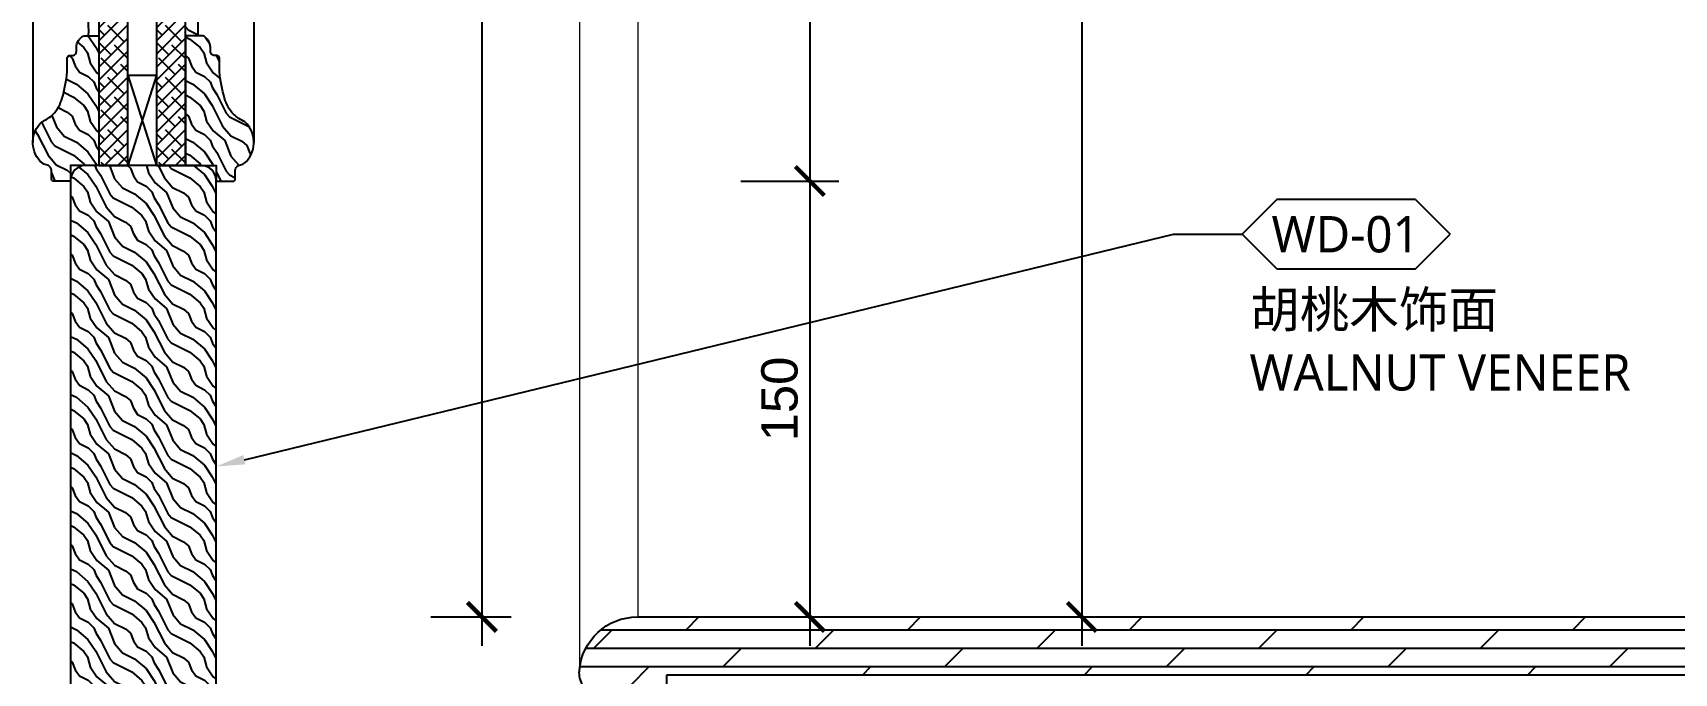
# Model space of a CAD drawing. Header units: millimetres. Extents: x -59920 to -20716, y 18887 to 47087.
# Drawn here: x -32601 to -32037, y 31794 to 32014 of the extents above; entities that cross this region are included whole.
import ezdxf
from ezdxf import colors
from ezdxf.entities.mleader import LeaderData, LeaderLine
from ezdxf.enums import TextEntityAlignment as Align
from ezdxf.math import Vec2, Vec3

# ---------------------------------------------------------------- set-up
doc = ezdxf.new("R2010")
doc.units = ezdxf.units.MM
doc.layers.add('_ACM-A-ANNO-DIMS @ 5', color=1, linetype='Continuous', lineweight=13)
doc.layers.add('_ACM-A-DETL-THIN', color=2, linetype='Continuous', lineweight=13)
for name, color, linetype in [('DE-MT', 2, 'Continuous'), ('I-DETL-LW01', 1, 'Continuous'), ('I-DETL-LW02', 2, 'Continuous'), ('I-DETL-LW251', 251, 'Continuous'), ('I-PL-DOOR', 2, 'Continuous'), ('IA10-16 Floor Detail$0$I-SECT-LW09', 9, 'Continuous'), ('PE-尺寸标注', 44, 'Continuous'), ('WALL TYPE$0$G-ANNO-NOTE-CH', 7, 'Continuous')]:
    doc.layers.add(name, color=color, linetype=linetype)
doc.styles.add('Arial', font='arial.ttf')
doc.styles.add('WALL TYPE$0$Aecom Chinese', font='Microsoft YaHei.ttf')
doc.dimstyles.new('WALL TYPE$0$Aec-Arch-M-5', dxfattribs={"dimscale": 5, "dimtxt": 2.5, "dimasz": 2, "dimexe": 2, "dimexo": 3, "dimgap": 0.8, "dimtad": 1, "dimdec": 0, "dimrnd": 1, "dimzin": 3, "dimdsep": 46, "dimtxsty": 'Arial', "dimblk": 'WALL TYPE$0$_ArchTick', "dimcen": 2.5, "dimdle": 2, "dimclrt": 256, "dimazin": 2, "dimtfac": 0.75, "dimtdec": 0, "dimtix": 1, "dimtmove": 2, "dimatfit": 2, "dimfxl": 5, "dimtolj": 1, "dimtzin": 0, "dimarcsym": 0})
pattern_1 = [(333.4349488199999, (-62010.38234394568, -4711.131002114056), (-1.019981876737565e-09, -19.9999999776412), [4.621368350000001, -17.7393114]), (310.60129465, (-61993.08837769568, -4697.973962764056), (1.801354732045014e-08, -19.99999998960277), [4.158066499999999, -88.037378]), (310.60129465, (-61973.08837769568, -4707.973962764056), (1.801354732045014e-08, -19.99999998960277), [4.158066499999999, -88.037378]), (310.60129465, (-61953.08837769568, -4717.973962764056), (-1.452602260698653e-08, -19.99999995163994), [4.158066499999999, -88.037378]), (333.4349488199999, (-62013.17721594567, -4700.983566114057), (-1.019981876737565e-09, -19.9999999776412), [4.237007800000001, -18.12367195]), (320.19442891, (-62009.38752094566, -4702.878413614057), (7.906897359077856e-10, -20.00000001048199), [2.2404905, -75.86200600000001]), (320.19442891, (-61989.38752094566, -4712.878413614057), (7.906897359077856e-10, -20.00000001048199), [2.2404905, -75.86200600000001]), (320.19442891, (-61969.38752094566, -4722.878413614057), (7.906897359077856e-10, -20.00000001048199), [2.2404905, -75.86200600000001]), (291.8014094899999, (-62007.66632844566, -4704.312740664052), (-2.658085085371908e-08, -19.99999999207266), [2.868712150000001, -50.98293590000001]), (303.69006753, (-62006.60091549568, -4706.976273064054), (-1.246419523148746e-08, -20.00000002516126), [2.521813, -33.53369975]), (333.4349488, (-62005.20206534566, -4709.074548314053), (-8.001298512638747e-09, -19.99999997764121), [3.3552885, -19.00539090000001]), (314.9999999999999, (-62002.20100374566, -4710.575079114056), (-8.88178418209734e-15, -19.99999996643937), [2.7178182, -53.85072430000001]), (314.9999999999999, (-61982.20100374566, -4720.575079114056), (-8.88178418209734e-15, -19.99999996643937), [2.7178182, -53.85072430000001]), (291.8014094899999, (-62000.27921609566, -4712.496866764053), (-2.658085085371908e-08, -19.99999999207266), [2.19237, -51.65927800000001]), (333.4349488, (-62013.63937679568, -4694.502485664056), (-8.001298512638747e-09, -19.99999997764121), [7.189599900000001, -15.1710799]), (320.19442891, (-62007.20880314568, -4697.717772514054), (7.906897359077856e-10, -20.00000001048199), [4.573562000000001, -73.52893490000001]), (320.19442891, (-61987.20880314568, -4707.717772514054), (7.906897359077856e-10, -20.00000001048199), [4.573562000000001, -73.52893490000001]), (320.19442891, (-61967.20880314568, -4717.717772514054), (7.906897359077856e-10, -20.00000001048199), [4.573562000000001, -73.52893490000001]), (303.69006753, (-62003.69529559568, -4700.645695464056), (-1.246419523148746e-08, -20.00000002516126), [2.240559500000001, -33.81495340000001]), (285.9453959, (-62002.45245689567, -4702.509953514058), (-1.449476095816138e-06, -19.99999999510855), [3.5624845, -69.23861445000001]), (303.69006753, (-62001.47376719568, -4705.935367614056), (-1.246419523148746e-08, -20.00000002516126), [4.092966500000001, -31.96254620000001]), (320.19442891, (-61999.20339784567, -4709.340921614054), (7.906897359077856e-10, -20.00000001048199), [5.197338000000001, -72.90515900000001]), (320.19442891, (-61979.20339784567, -4719.340921614054), (7.906897359077856e-10, -20.00000001048199), [5.197338000000001, -72.90515900000001]), (320.1944289, (-61959.20339784567, -4729.340921614054), (-2.699968026931293e-09, -20.00000001048199), [5.197338000000001, -72.90515900000001]), (291.8014094899999, (-61995.21069009567, -4712.668181464058), (-2.658085085371908e-08, -19.99999999207266), [5.714501500000001, -48.13714700000001]), (320.19442891, (-62006.24886644568, -4693.197740864056), (7.906897359077856e-10, -20.00000001048199), [5.214066750000002, -72.88843]), (320.19442891, (-61986.24886644568, -4703.197740864056), (7.906897359077856e-10, -20.00000001048199), [5.214066750000002, -72.88843]), (320.19442891, (-61966.24886644568, -4713.197740864056), (7.906897359077856e-10, -20.00000001048199), [5.214066750000002, -72.88843]), (303.69006753, (-62002.24330944568, -4696.535705064056), (-1.246419523148746e-08, -20.00000002516126), [4.838075000000001, -31.21743775000001]), (296.56505118, (-61999.55962824568, -4700.561226764057), (1.01996633361524e-09, -19.9999999776412), [7.985959999999991, -81.45675899999985]), (296.56505118, (-61979.55962824568, -4710.561226764057), (1.01996633361524e-09, -19.9999999776412), [7.985959999999991, -81.45675899999985]), (310.60129465, (-61995.98817994568, -4707.704107864058), (1.801354732045014e-08, -19.99999998960277), [4.3193014, -87.87614315]), (310.60129465, (-61975.98817994568, -4717.704107864058), (1.801354732045014e-08, -19.99999998960277), [4.3193014, -87.87614315]), (310.60129465, (-61955.98817994568, -4727.704105864057), (1.801354732045014e-08, -19.99999998960277), [4.3193014, -87.87614315]), (303.69006753, (-61999.46499089568, -4694.532430364055), (-1.246419523148746e-08, -20.00000002516126), [2.735791650000001, -33.31972211000001]), (296.5650512, (-61997.94744674567, -4696.808746614053), (8.001280749070372e-09, -19.99999997764121), [7.158076199999989, -82.28464299999982]), (296.5650512, (-61977.94744674567, -4706.808746614053), (-8.144143692767615e-08, -20.00000002236256), [7.158076199999989, -82.28464299999982]), (310.60129465, (-61994.74625794566, -4703.211124614059), (1.801354732045014e-08, -19.99999998960277), [1.700823, -90.49462155]), (310.60129465, (-61974.74625794566, -4713.211124614059), (1.801354732045014e-08, -19.99999998960277), [1.700823, -90.49462155]), (310.60129465, (-61954.74625794566, -4723.211124364057), (1.801354732045014e-08, -19.99999998960277), [1.700823, -90.49462155])]

# ---------------------------------------------------------------- blocks, each defined once
blk = doc.blocks.new('WALL TYPE$0$_ArchTick')
at = {"color": 0, "linetype": 'ByBlock', "const_width": 0.15}
blk.add_lwpolyline([(-0.5, -0.5), (0.5, 0.5)], dxfattribs=at)
blk = doc.blocks.new('*D76')
at = {"layer": 'DE-MT', "color": 0, "lineweight": -2, "transparency": 16777216}
for p, q in [((-32334.06600444522, 32283.10976920863), (-32334.06600444522, 31953.42524147988)), ((-32357.7902243251, 32273.10976920863), (-32324.06600444522, 32273.10976920863)), ((-32357.79022432509, 31963.42524147988), (-32324.06600444522, 31963.42524147988))]:
    blk.add_line(p, q, dxfattribs=at)
at = {"layer": 'Defpoints', "color": 0, "transparency": 16777216}
for p in [(-32372.7902243251, 32273.10976920863), (-32372.79022432509, 31963.42524147988), (-32334.06600444522, 31963.42524147988)]:
    blk.add_point(p, dxfattribs=at)
at = {"layer": 'DE-MT', "color": 0, "lineweight": -2, "transparency": 16777216, "xscale": 10, "yscale": 10, "zscale": 10}
for p, rotation in [((-32334.06600444522, 32273.10976920863), 90), ((-32334.06600444522, 31963.42524147988), 270)]:
    blk.add_blockref('WALL TYPE$0$_ArchTick', p, dxfattribs=dict(at, rotation=rotation))
at = {"layer": 'DE-MT', "transparency": 16777216, "insert": (-32344.45243009323, 32118.26750534425), "char_height": 12.5, "attachment_point": 5, "rotation": 90, "style": 'Arial'}
blk.add_mtext('\\A1;310', dxfattribs=at)
blk = doc.blocks.new('*D77')
at = {"layer": 'DE-MT', "color": 0, "lineweight": -2, "transparency": 16777216}
for p, q in [((-32334.06600444531, 31973.42524147988), (-32334.06600444531, 31803.42524075937)), ((-32357.79022432509, 31963.42524147988), (-32324.06600444531, 31963.42524147988)), ((-32357.7902243251, 31813.42524075937), (-32324.06600444531, 31813.42524075937))]:
    blk.add_line(p, q, dxfattribs=at)
at = {"layer": 'Defpoints', "color": 0, "transparency": 16777216}
for p in [(-32372.79022432509, 31963.42524147988), (-32372.7902243251, 31813.42524075937), (-32334.06600444531, 31813.42524075937)]:
    blk.add_point(p, dxfattribs=at)
at = {"layer": 'DE-MT', "color": 0, "lineweight": -2, "transparency": 16777216, "xscale": 10, "yscale": 10, "zscale": 10}
for p, rotation in [((-32334.06600444531, 31963.42524147988), 90), ((-32334.06600444531, 31813.42524075937), 270)]:
    blk.add_blockref('WALL TYPE$0$_ArchTick', p, dxfattribs=dict(at, rotation=rotation))
at = {"layer": 'DE-MT', "transparency": 16777216, "insert": (-32344.44816679182, 31888.42524111962), "char_height": 12.5, "attachment_point": 5, "rotation": 90, "style": 'Arial'}
blk.add_mtext('\\A1;150', dxfattribs=at)
blk = doc.blocks.new('*D100')
at = {"layer": 'DE-MT', "color": 0, "lineweight": -2, "transparency": 16777216}
for p, q in [((-32240.56888400178, 35108.06342534166), (-32240.56888400178, 31803.42524075781)), ((-32378.19000034612, 35098.06342534166), (-32230.56888400178, 35098.06342534166)), ((-32378.18965275053, 31813.42524075781), (-32230.56888400178, 31813.42524075781))]:
    blk.add_line(p, q, dxfattribs=at)
at = {"layer": 'Defpoints', "color": 0, "transparency": 16777216}
for p in [(-32393.19000034612, 35098.06342534166), (-32393.18965275053, 31813.42524075781), (-32240.56888400178, 31813.42524075781)]:
    blk.add_point(p, dxfattribs=at)
at = {"layer": 'DE-MT', "color": 0, "lineweight": -2, "transparency": 16777216, "xscale": 10, "yscale": 10, "zscale": 10}
for p, rotation in [((-32240.56888400178, 35098.06342534166), 90), ((-32240.56888400178, 31813.42524075781), 270)]:
    blk.add_blockref('WALL TYPE$0$_ArchTick', p, dxfattribs=dict(at, rotation=rotation))
at = {"layer": 'DE-MT', "transparency": 16777216, "insert": (-32250.95530964973, 32784.99431544964), "char_height": 12.5, "attachment_point": 5, "rotation": 90, "style": 'Arial'}
blk.add_mtext('\\A1;3285', dxfattribs=at)
blk = doc.blocks.new('*D97')
at = {"layer": 'DE-MT', "color": 0, "lineweight": -2, "transparency": 16777216}
for p, q in [((-32446.79532996926, 32823.02950510204), (-32446.79532996926, 31803.42524075781)), ((-32504.28839977216, 32813.02950510204), (-32436.79532996926, 32813.02950510204)), ((-32464.34072236041, 31813.42524075781), (-32436.79532996926, 31813.42524075781))]:
    blk.add_line(p, q, dxfattribs=at)
at = {"layer": 'Defpoints', "color": 0, "transparency": 16777216}
for p in [(-32519.28839977216, 32813.02950510204), (-32479.34072236041, 31813.42524075781), (-32446.79532996926, 31813.42524075781)]:
    blk.add_point(p, dxfattribs=at)
at = {"layer": 'DE-MT', "color": 0, "lineweight": -2, "transparency": 16777216, "xscale": 10, "yscale": 10, "zscale": 10}
for p, rotation in [((-32446.79532996926, 32813.02950510204), 90), ((-32446.79532996926, 31813.42524075781), 270)]:
    blk.add_blockref('WALL TYPE$0$_ArchTick', p, dxfattribs=dict(at, rotation=rotation))
at = {"layer": 'DE-MT', "transparency": 16777216, "insert": (-32457.17749231576, 32313.22737292993), "char_height": 12.5, "attachment_point": 5, "rotation": 90, "style": 'Arial'}
blk.add_mtext('\\A1;1000', dxfattribs=at)
blk = doc.blocks.new('WHA12202707')
at = {"transparency": 16777216}
for p, q in [((2.381249999995816, 2.381249999998545), (0, 0)), ((11.90624999998818, 2.381249999998545), (2.381249999995816, 2.381249999998545)), ((11.90624999998818, 2.381249999998545), (14.28749999998399, 0)), ((2.381249999995816, -2.381249999994907), (0, 0)), ((11.90624999998818, -2.381249999994907), (14.28749999998399, 0)), ((2.381249999995816, -2.381249999994907), (11.90624999998818, -2.381249999994907))]:
    blk.add_line(p, q, dxfattribs=at)
at = {"transparency": 16777216, "style": 'WALL TYPE$0$Aecom Chinese'}
blk.add_attdef('英文2', (0.4915142908575945, -14.58335883787367), '', height=2.5, dxfattribs=at)
at = {"layer": 'WALL TYPE$0$G-ANNO-NOTE-CH', "transparency": 16777216, "style": 'WALL TYPE$0$Aecom Chinese'}
blk.add_attdef('编号', text='', height=2.5, dxfattribs=at).set_placement((7.100982051833853, 0), align=Align.MIDDLE)
for tag, p in [('中文', (0.5380008727915992, -5.178695852169766)), ('英文', (0.4915142908830603, -9.507158057298511))]:
    blk.add_attdef(tag, text='', height=2.5, dxfattribs=at).set_placement(p, align=Align.MIDDLE_LEFT)

msp = doc.modelspace()

# ---------------------------------------------------------------- hatches: boundary and pattern name
at = {"layer": 'I-DETL-LW251'}
h = msp.add_hatch(dxfattribs=at)
h.set_pattern_fill('ANSI38', color=250, angle=-360.0000000000001)
h.set_pattern_definition([(44.99999999999994, (-61724.20981574882, -3303.509673697354), (-2.245064030267286, 2.245064030267291), []), (134.9999999999999, (-61724.20981574882, -3303.509673697354), (-6.735192090801862, 2.245064030267295), [7.9375, -4.7625])])
h.paths.add_polyline_path([(-32568.51376072472, 32268.42534543986), (-32578.51376072472, 32268.42534543986), (-32578.51376072469, 31968.73738295545), (-32568.51376072469, 31968.73738295545)])
h = msp.add_hatch(dxfattribs=at)
h.set_pattern_fill('ANSI38', color=250, angle=-360.0000000000001)
h.set_pattern_definition([(44.99999999999994, (-61704.38612491326, -3303.509778387899), (-2.245064030267286, 2.245064030267291), []), (134.9999999999999, (-61704.38612491326, -3303.509778387899), (-6.735192090801862, 2.245064030267295), [7.9375, -4.7625])])
h.paths.add_polyline_path([(-32548.69006988914, 32268.42524074931), (-32558.69006988914, 32268.42524074931), (-32558.69006988912, 31968.73727826491), (-32548.69006988912, 31968.73727826491)])
at = {"layer": 'IA10-16 Floor Detail$0$I-SECT-LW09'}
h = msp.add_hatch(dxfattribs=at)
h.set_pattern_fill('DOLMIT', color=8)
h.set_pattern_definition([(0, (-78941.12851761159, 22709.47066892298), (0, 6.35), []), (45, (-78941.12851761159, 22709.47066892298), (-12.69999134350099, 12.69999134350099), [8.980256121069154, -17.96051224213831])])
edge = h.paths.add_edge_path()
edge.add_line((-32383.34440514238, 31793.4252407578), (-32383.34440514238, 31778.4252407578))
edge.add_line((-32383.34440514238, 31778.4252407578), (-32407.87403926487, 31778.4252407578))
edge.add_line((-32407.87403926487, 31778.4252407578), (-32413.154939257, 31792.36461942417))
edge.add_arc((-32403.3173905845, 31794.15978964345), 9.99999999999866, 175.7875509711475, 190.3416289704125, ccw=False)
edge.add_arc((-32393.34440517718, 31793.4252407578), 20.00000000000331, 89.99999990032359, 175.7875509674809, ccw=False)
edge.add_line((-32393.34440514238, 31813.4252407578), (-31635.8617550794, 31813.4252407578))
edge.add_line((-31635.8617550794, 31813.4252407578), (-31635.8617550794, 31793.4252407578))
edge.add_line((-31635.8617550794, 31793.4252407578), (-32383.34440514238, 31793.4252407578))
at = {"layer": 'PE-尺寸标注'}
h = msp.add_hatch(dxfattribs=at)
h.set_pattern_fill('木纹面1', color=250, scale=5.000000000000001, angle=-90.00000000000001, style=0, pattern_type=2)
h.set_pattern_definition([(333.4349488199999, (-32547.82354738914, 31995.49197927007), (-1.019980652090767e-09, -19.9999999776412), [4.621368350000001, -17.7393114]), (310.60129465, (-32530.52958113914, 32008.64901862007), (1.801354854509694e-08, -19.99999998960277), [4.1580665, -88.03737800000002]), (310.60129465, (-32510.52958113914, 31998.64901862007), (1.801354854509694e-08, -19.99999998960277), [4.1580665, -88.03737800000002]), (310.60129465, (-32490.52958113914, 31988.64901862007), (-1.452602138233973e-08, -19.99999995163994), [4.1580665, -88.03737800000002]), (333.4349488199999, (-32550.61841938914, 32005.63941527007), (-1.019980652090767e-09, -19.9999999776412), [4.237007800000001, -18.12367195]), (320.19442891, (-32546.82872438914, 32003.74456777007), (7.906909605545854e-10, -20.00000001048199), [2.2404905, -75.86200600000001]), (320.19442891, (-32526.82872438914, 31993.74456777007), (7.906909605545854e-10, -20.00000001048199), [2.2404905, -75.86200600000001]), (320.19442891, (-32506.82872438914, 31983.74456777007), (7.906909605545854e-10, -20.00000001048199), [2.2404905, -75.86200600000001]), (291.80140949, (-32545.10753188914, 32002.31024072007), (-2.658084962907228e-08, -19.99999999207266), [2.868712150000001, -50.98293590000001]), (303.69006753, (-32544.04211893914, 31999.64670832007), (-1.246419400684066e-08, -20.00000002516126), [2.521813, -33.53369975]), (333.4349488, (-32542.64326878914, 31997.54843307007), (-8.001297287991949e-09, -19.99999997764121), [3.3552885, -19.00539090000001]), (314.9999999999999, (-32539.64220718914, 31996.04790227007), (-7.657137385004982e-15, -19.99999996643937), [2.7178182, -53.85072430000001]), (314.9999999999999, (-32519.64220718914, 31986.04790227007), (-7.657137385004982e-15, -19.99999996643937), [2.7178182, -53.85072430000001]), (291.80140949, (-32537.72041953914, 31994.12611462007), (-2.658084962907228e-08, -19.99999999207266), [2.19237, -51.65927800000001]), (333.4349488, (-32551.08058023914, 32012.12049572007), (-8.001297287991949e-09, -19.99999997764121), [7.189599900000001, -15.1710799]), (320.19442891, (-32544.65000658914, 32008.90520887007), (7.906909605545854e-10, -20.00000001048199), [4.573562000000001, -73.52893490000001]), (320.19442891, (-32524.65000658914, 31998.90520887007), (7.906909605545854e-10, -20.00000001048199), [4.573562000000001, -73.52893490000001]), (320.19442891, (-32504.65000658914, 31988.90520887007), (7.906909605545854e-10, -20.00000001048199), [4.573562000000001, -73.52893490000001]), (303.69006753, (-32541.13649903914, 32005.97728592007), (-1.246419400684066e-08, -20.00000002516126), [2.240559500000001, -33.81495340000001]), (285.9453959, (-32539.89366033914, 32004.11302787007), (-1.449476094591491e-06, -19.99999999510855), [3.5624845, -69.23861445000001]), (303.69006753, (-32538.91497063914, 32000.68761377007), (-1.246419400684066e-08, -20.00000002516126), [4.092966500000001, -31.96254620000001]), (320.19442891, (-32536.64460128914, 31997.28205977007), (7.906909605545854e-10, -20.00000001048199), [5.197338000000001, -72.90515900000001]), (320.19442891, (-32516.64460128914, 31987.28205977007), (7.906909605545854e-10, -20.00000001048199), [5.197338000000001, -72.90515900000001]), (320.1944289, (-32496.64460128914, 31977.28205977007), (-2.699966802284493e-09, -20.00000001048199), [5.197338000000001, -72.90515900000001]), (291.80140949, (-32532.65189353914, 31993.95479992007), (-2.658084962907228e-08, -19.99999999207266), [5.714501500000001, -48.13714700000001]), (320.19442891, (-32543.69006988914, 32013.42524052007), (7.906909605545854e-10, -20.00000001048199), [5.214066750000002, -72.88843]), (320.19442891, (-32523.69006988914, 32003.42524052007), (7.906909605545854e-10, -20.00000001048199), [5.214066750000002, -72.88843]), (320.19442891, (-32503.69006988914, 31993.42524052007), (7.906909605545854e-10, -20.00000001048199), [5.214066750000002, -72.88843]), (303.69006753, (-32539.68451288914, 32010.08727632007), (-1.246419400684066e-08, -20.00000002516126), [4.838075000000001, -31.21743775000001]), (296.56505118, (-32537.00083168914, 32006.06175462007), (1.019967558262038e-09, -19.9999999776412), [7.985959999999994, -81.4567589999999]), (296.56505118, (-32517.00083168914, 31996.06175462007), (1.019967558262038e-09, -19.9999999776412), [7.985959999999994, -81.4567589999999]), (310.60129465, (-32533.42938338914, 31998.91887352007), (1.801354854509694e-08, -19.99999998960277), [4.319301400000001, -87.87614315000002]), (310.60129465, (-32513.42938338914, 31988.91887352007), (1.801354854509694e-08, -19.99999998960277), [4.319301400000001, -87.87614315000002]), (310.60129465, (-32493.42938338914, 31978.91887552007), (1.801354854509694e-08, -19.99999998960277), [4.319301400000001, -87.87614315000002]), (303.69006753, (-32536.90619433914, 32012.09055102007), (-1.246419400684066e-08, -20.00000002516126), [2.735791650000001, -33.31972211000001]), (296.5650512, (-32535.38865018914, 32009.81423477007), (8.00128197371717e-09, -19.99999997764121), [7.158076199999994, -82.28464299999989]), (296.5650512, (-32515.38865018914, 31999.81423477007), (-8.144143570302936e-08, -20.00000002236256), [7.158076199999994, -82.28464299999989]), (310.60129465, (-32532.18746138914, 32003.41185677007), (1.801354854509694e-08, -19.99999998960277), [1.700823, -90.49462155000002]), (310.60129465, (-32512.18746138914, 31993.41185677007), (1.801354854509694e-08, -19.99999998960277), [1.700823, -90.49462155000002]), (310.60129465, (-32492.18746138914, 31983.41185702007), (1.801354854509694e-08, -19.99999998960277), [1.700823, -90.49462155000002])])
h.paths.add_polyline_path([(-32548.69006988912, 32013.42524052007), (-32544.36636697154, 32013.42524052007, -0.06655622492854259), (-32541.39155778895, 32039.73874598599, -0.001844629373929641), (-32535.19000034612, 32061.53615777169), (-32535.19000034613, 32175.62636115039, -0.001844629373872542), (-32541.39155778876, 32197.42377293541, -0.06655622493028851), (-32544.36636697153, 32223.73727840201), (-32548.69006988914, 32223.73727840201)])
h = msp.add_hatch(dxfattribs=at)
h.set_pattern_fill('木纹面1', color=250, scale=5.000000000000001, angle=-90.00000000000001, style=0, pattern_type=2)
h.set_pattern_definition(pattern_1)
edge = h.paths.add_edge_path()
edge.add_line((-32588.19000030834, 31963.42524147977), (-32594.25574866902, 31963.42523913356))
edge.add_arc((-32594.10922793369, 31964.05274971349), 0.6443895202394718, 177.4895634305307, 256.8571802583429, ccw=False)
edge.add_line((-32594.75299900729, 31964.08097485456), (-32594.75246691068, 31967.1303615011))
edge.add_arc((-32596.63015459021, 31967.03613931075), 1.880050223536046, 2.872687255506918, 65.88233143645189)
edge.add_arc((-32594.94390089545, 31973.94429873577), 5.272757648918302, 225.6514135015347, 259.9730982298655, ccw=False)
edge.add_arc((-32591.49444048716, 31976.73822274608), 9.69555985895957, 133.0446676096381, 222.6143134490659, ccw=False)
edge.add_arc((-32604.24622153502, 31997.39798987348), 14.89561338421218, 294.3174749936485, 312.6716590867367)
edge.add_arc((-32604.24767797389, 31995.65231712011), 13.66451133287872, 317.6436288245811, 344.0370453812362)
edge.add_arc((-32641.55399397136, 32006.36559797516), 52.47862186100017, 343.9929936948559, 354.1198598415382)
edge.add_line((-32589.35149429507, 32000.98928139444), (-32589.35149420745, 32005.71686389731))
edge.add_arc((-32588.3870743243, 32005.71779763301), 0.9644203351730569, 86.09010598581682, 180.0554728275831, ccw=False)
edge.add_line((-32588.3213128424, 32006.67997329805), (-32587.36877849625, 32006.67997329805))
edge.add_arc((-32587.69286204816, 32008.12546271352), 1.481374293982462, 282.6369301626409, 358.3100607424727)
edge.add_line((-32586.21213207215, 32008.0817759074), (-32586.21213207215, 32009.46986752464))
edge.add_arc((-32581.69084532271, 32009.36708552676), 4.52245486541985, 116.19011231163151, 178.6977245893973, ccw=False)
edge.add_line((-32583.68683531767, 32013.42524052007), (-32578.51386148563, 32013.42524052007))
edge.add_line((-32578.51386148563, 32013.42524052007), (-32578.51362548483, 31968.73727817522))
edge.add_line((-32578.51362548483, 31968.73727817522), (-32588.19000043158, 31968.737278118))
edge.add_line((-32588.19000043158, 31968.737278118), (-32588.1902061509, 31963.42524147971))
h = msp.add_hatch(dxfattribs=at)
h.set_pattern_fill('木纹面1', color=250, scale=5.000000000000001, angle=-90.00000000000001, style=0, pattern_type=2)
h.set_pattern_definition(pattern_1)
edge = h.paths.add_edge_path()
edge.add_line((-32538.1900003839, 31963.42524147977), (-32532.12425202322, 31963.42523913356))
edge.add_arc((-32532.27077275855, 31964.05274971349), 0.6443895202394718, 283.1428197416571, 362.5104365694694)
edge.add_line((-32531.62700168494, 31964.08097485456), (-32531.62753378156, 31967.1303615011))
edge.add_arc((-32529.74984610203, 31967.03613931075), 1.880050223536046, 114.1176685635482, 177.1273127444931, ccw=False)
edge.add_arc((-32531.43609979678, 31973.94429873577), 5.272757648918302, 280.0269017701345, 314.3485864984653)
edge.add_arc((-32534.88556020508, 31976.73822274608), 9.69555985895957, 317.3856865509341, 406.9553323903619)
edge.add_arc((-32522.13377915722, 31997.39798987348), 14.89561338421218, 227.3283409132632, 245.6825250063515, ccw=False)
edge.add_arc((-32522.13232271834, 31995.65231712011), 13.66451133287872, 195.9629546187637, 222.3563711754189, ccw=False)
edge.add_arc((-32484.82600672087, 32006.36559797516), 52.47862186100017, 185.8801401584618, 196.0070063051441, ccw=False)
edge.add_line((-32537.02850639717, 32000.98928139444), (-32537.02850648478, 32005.71686389731))
edge.add_arc((-32537.99292636794, 32005.71779763301), 0.9644203351730569, 359.9445271724169, 453.9098940141832)
edge.add_line((-32538.05868784984, 32006.67997329805), (-32539.01122219599, 32006.67997329805))
edge.add_arc((-32538.68713864408, 32008.12546271352), 1.481374293982462, 181.6899392575273, 257.3630698373591, ccw=False)
edge.add_line((-32540.16786862009, 32008.0817759074), (-32540.16786862009, 32009.46986752464))
edge.add_arc((-32544.68915536953, 32009.36708552676), 4.52245486541985, 1.302275410602749, 63.80988768836855)
edge.add_line((-32542.69316537457, 32013.42524052007), (-32548.68983388834, 32013.42524052007))
edge.add_line((-32548.68983388834, 32013.42524052007), (-32548.69006988915, 31968.73727817276))
edge.add_line((-32548.69006988915, 31968.73727817276), (-32538.19000026066, 31968.73727811555))
edge.add_line((-32538.19000026066, 31968.73727811555), (-32538.18979454134, 31963.42524147971))
h = msp.add_hatch(dxfattribs=at)
h.set_pattern_fill('木纹面1', color=250, scale=5.000000000000001, angle=-90.00000000000001, style=0, pattern_type=2)
h.set_pattern_definition([(333.4349488199999, (-62010.38234394568, -4718.943039629648), (-1.019981876737565e-09, -19.9999999776412), [4.621368350000001, -17.7393114]), (310.60129465, (-61993.08837769568, -4705.786000279648), (1.801354732045014e-08, -19.99999998960277), [4.158066499999999, -88.037378]), (310.60129465, (-61973.08837769568, -4715.786000279648), (1.801354732045014e-08, -19.99999998960277), [4.158066499999999, -88.037378]), (310.60129465, (-61953.08837769568, -4725.786000279648), (-1.452602260698653e-08, -19.99999995163994), [4.158066499999999, -88.037378]), (333.4349488199999, (-62013.17721594567, -4708.795603629649), (-1.019981876737565e-09, -19.9999999776412), [4.237007800000001, -18.12367195]), (320.19442891, (-62009.38752094566, -4710.690451129649), (7.906897359077856e-10, -20.00000001048199), [2.2404905, -75.86200600000001]), (320.19442891, (-61989.38752094566, -4720.690451129649), (7.906897359077856e-10, -20.00000001048199), [2.2404905, -75.86200600000001]), (320.19442891, (-61969.38752094566, -4730.690451129649), (7.906897359077856e-10, -20.00000001048199), [2.2404905, -75.86200600000001]), (291.8014094899999, (-62007.66632844566, -4712.124778179645), (-2.658085085371908e-08, -19.99999999207266), [2.868712150000001, -50.98293590000001]), (303.69006753, (-62006.60091549568, -4714.788310579646), (-1.246419523148746e-08, -20.00000002516126), [2.521813, -33.53369975]), (333.4349488, (-62005.20206534566, -4716.886585829645), (-8.001298512638747e-09, -19.99999997764121), [3.3552885, -19.00539090000001]), (314.9999999999999, (-62002.20100374566, -4718.387116629649), (-8.88178418209734e-15, -19.99999996643937), [2.7178182, -53.85072430000001]), (314.9999999999999, (-61982.20100374566, -4728.387116629649), (-8.88178418209734e-15, -19.99999996643937), [2.7178182, -53.85072430000001]), (291.8014094899999, (-62000.27921609566, -4720.308904279646), (-2.658085085371908e-08, -19.99999999207266), [2.19237, -51.65927800000001]), (333.4349488, (-62013.63937679568, -4702.314523179648), (-8.001298512638747e-09, -19.99999997764121), [7.189599900000001, -15.1710799]), (320.19442891, (-62007.20880314568, -4705.529810029646), (7.906897359077856e-10, -20.00000001048199), [4.573562000000001, -73.52893490000001]), (320.19442891, (-61987.20880314568, -4715.529810029646), (7.906897359077856e-10, -20.00000001048199), [4.573562000000001, -73.52893490000001]), (320.19442891, (-61967.20880314568, -4725.529810029646), (7.906897359077856e-10, -20.00000001048199), [4.573562000000001, -73.52893490000001]), (303.69006753, (-62003.69529559568, -4708.457732979648), (-1.246419523148746e-08, -20.00000002516126), [2.240559500000001, -33.81495340000001]), (285.9453959, (-62002.45245689567, -4710.32199102965), (-1.449476095816138e-06, -19.99999999510855), [3.5624845, -69.23861445000001]), (303.69006753, (-62001.47376719568, -4713.747405129649), (-1.246419523148746e-08, -20.00000002516126), [4.092966500000001, -31.96254620000001]), (320.19442891, (-61999.20339784567, -4717.152959129646), (7.906897359077856e-10, -20.00000001048199), [5.197338000000001, -72.90515900000001]), (320.19442891, (-61979.20339784567, -4727.152959129646), (7.906897359077856e-10, -20.00000001048199), [5.197338000000001, -72.90515900000001]), (320.1944289, (-61959.20339784567, -4737.152959129646), (-2.699968026931293e-09, -20.00000001048199), [5.197338000000001, -72.90515900000001]), (291.8014094899999, (-61995.21069009567, -4720.48021897965), (-2.658085085371908e-08, -19.99999999207266), [5.714501500000001, -48.13714700000001]), (320.19442891, (-62006.24886644568, -4701.009778379648), (7.906897359077856e-10, -20.00000001048199), [5.214066750000002, -72.88843]), (320.19442891, (-61986.24886644568, -4711.009778379648), (7.906897359077856e-10, -20.00000001048199), [5.214066750000002, -72.88843]), (320.19442891, (-61966.24886644568, -4721.009778379648), (7.906897359077856e-10, -20.00000001048199), [5.214066750000002, -72.88843]), (303.69006753, (-62002.24330944568, -4704.347742579648), (-1.246419523148746e-08, -20.00000002516126), [4.838075000000001, -31.21743775000001]), (296.56505118, (-61999.55962824568, -4708.373264279649), (1.01996633361524e-09, -19.9999999776412), [7.985959999999992, -81.45675899999986]), (296.56505118, (-61979.55962824568, -4718.373264279649), (1.01996633361524e-09, -19.9999999776412), [7.985959999999992, -81.45675899999986]), (310.60129465, (-61995.98817994568, -4715.51614537965), (1.801354732045014e-08, -19.99999998960277), [4.3193014, -87.87614315]), (310.60129465, (-61975.98817994568, -4725.51614537965), (1.801354732045014e-08, -19.99999998960277), [4.3193014, -87.87614315]), (310.60129465, (-61955.98817994568, -4735.516143379649), (1.801354732045014e-08, -19.99999998960277), [4.3193014, -87.87614315]), (303.69006753, (-61999.46499089568, -4702.344467879648), (-1.246419523148746e-08, -20.00000002516126), [2.735791650000001, -33.31972211000001]), (296.5650512, (-61997.94744674567, -4704.620784129645), (8.001280749070372e-09, -19.99999997764121), [7.15807619999999, -82.28464299999983]), (296.5650512, (-61977.94744674567, -4714.620784129645), (-8.144143692767615e-08, -20.00000002236256), [7.15807619999999, -82.28464299999983]), (310.60129465, (-61994.74625794566, -4711.023162129652), (1.801354732045014e-08, -19.99999998960277), [1.700823, -90.49462155]), (310.60129465, (-61974.74625794566, -4721.023162129652), (1.801354732045014e-08, -19.99999998960277), [1.700823, -90.49462155]), (310.60129465, (-61954.74625794566, -4731.02316187965), (1.801354732045014e-08, -19.99999998960277), [1.700823, -90.49462155])])
edge = h.paths.add_edge_path()
edge.add_line((-32538.19000034612, 31668.4252407578), (-32538.19000034612, 31963.73727827339))
edge.add_arc((-32543.19000034612, 31963.73727827339), 5, 0, 90)
edge.add_line((-32543.19000034612, 31968.73727827339), (-32583.19000034612, 31968.73727827339))
edge.add_arc((-32583.19000034612, 31963.73727827339), 5, 90, 180)
edge.add_line((-32588.19000034612, 31963.73727827339), (-32588.19000034612, 31668.4252407578))
edge.add_arc((-32583.19000034612, 31668.4252407578), 5, 180, 270)
edge.add_line((-32583.19000034612, 31663.4252407578), (-32543.19000034612, 31663.4252407578))
edge.add_arc((-32543.19000034612, 31668.4252407578), 5, 270, 360)

# ---------------------------------------------------------------- linework, layer by layer
at = {"color": 251}
for p, q in [((-32558.69006988915, 31999.88410009101), (-32568.51376072472, 31968.73727827339)), ((-32568.51376072472, 31999.88410009101), (-32558.69006988915, 31968.73727827339))]:
    msp.add_line(p, q, dxfattribs=at)
msp.add_lwpolyline([(-32568.51376072472, 31968.73727827339), (-32568.51376072472, 31999.88410009101), (-32558.69006988915, 31999.88410009101), (-32558.69006988915, 31968.73727827339), (-32568.51376072472, 31968.73727827339)], close=True, dxfattribs=at)
at = {"layer": '_ACM-A-DETL-THIN', "color": 8}
for points in [[(-32393.18965275052, 35041.05648385148), (-32393.18965275052, 31813.4252407578)], [(-32413.30308959952, 34938.06342534165), (-32413.30308959952, 31794.69440649825)]]:
    msp.add_lwpolyline(points, dxfattribs=at)
at = {"layer": 'I-DETL-LW01'}
for points in [[(-32568.51376072472, 32268.42534543986), (-32578.51376072472, 32268.42534543986), (-32578.51376072469, 31968.73738295545), (-32568.51376072469, 31968.73738295545)], [(-32548.69006988914, 32268.42524074931), (-32558.69006988914, 32268.42524074931), (-32558.69006988912, 31968.73727826491), (-32548.69006988912, 31968.73727826491)]]:
    msp.add_lwpolyline(points, close=True, dxfattribs=at)
at = {"layer": 'I-DETL-LW02'}
msp.add_lwpolyline([(-32383.34440514238, 31793.4252407578), (-32383.34440514238, 31778.4252407578), (-32407.87403926487, 31778.4252407578), (-32413.154939257, 31792.36461942417, -0.06358964910687462), (-32413.29037599191, 31794.89433852784, -0.3928400470316735), (-32393.34440514238, 31813.4252407578), (-31635.8617550794, 31813.4252407578), (-31635.8617550794, 31793.4252407578)], format="xyb", close=True, dxfattribs=at)
at = {"layer": 'I-PL-DOOR', "color": 8}
for points in [[(-32601.18304419411, 32260.05709161683), (-32601.19000034612, 31976.73822285519)], [(-32525.19695649812, 32260.05709161683), (-32525.19000034611, 31976.73822285519)]]:
    msp.add_lwpolyline(points, dxfattribs=at)
at = {"layer": 'I-PL-DOOR'}
for points in [[(-32582.01363371848, 32013.42524062918, 0.06655622465576919), (-32584.98844290346, 32039.73874598657, 0.001844629373880221), (-32591.19000034612, 32061.53615777169), (-32591.1900003461, 32175.62636115039, 0.00184462937387534), (-32584.98844290345, 32197.42377293545, 0.06655622465576919), (-32582.01363371847, 32223.73727829284, 35859.65821164855)], [(-32544.36636697376, 32013.42524062918, -0.06655622465576919), (-32541.39155778878, 32039.73874598657, -0.001844629373880221), (-32535.19000034612, 32061.53615777169), (-32535.19000034613, 32175.62636115039, -0.00184462937387534), (-32541.39155778877, 32197.42377293545, -0.06655622465576919), (-32544.36636697375, 32223.73727829284, -35859.65821164855)], [(-32588.19000030834, 31963.42524147977), (-32594.25574866902, 31963.42523913356, -0.3608485339639558), (-32594.75299900729, 31964.08097485456), (-32594.75246691068, 31967.1303615011, 0.2820745966352216), (-32595.86194362889, 31968.75207659454, -0.1508862683582727), (-32598.62967416398, 31970.17374855877, -0.4120153201889672), (-32598.11232243147, 31983.82394921201, 0.08025688912617258), (-32594.15003336599, 31986.44599085287, 0.1156748375187649), (-32591.11007413124, 31991.89436086174, 0.04421556959747888), (-32589.35149429507, 32000.98928139444), (-32589.35149420745, 32005.71686389731, -0.4346327009058851), (-32588.3213128424, 32006.67997329805), (-32587.36877849625, 32006.67997329805, 0.3427330615856578), (-32586.21213207215, 32008.0817759074), (-32586.21213207215, 32009.46986752464, -0.2797112340678224), (-32583.68683531767, 32013.42524052007), (-32578.51386148563, 32013.42524052007), (-32578.51362548483, 31968.73727817522), (-32588.19000043158, 31968.737278118), (-32588.1902061509, 31963.42524147971)], [(-32538.1900003839, 31963.42524147977), (-32532.12425202322, 31963.42523913356, 0.3608485339639558), (-32531.62700168494, 31964.08097485456), (-32531.62753378156, 31967.1303615011, -0.2820745966352216), (-32530.51805706335, 31968.75207659454, 0.1508862683582727), (-32527.75032652826, 31970.17374855877, 0.4120153201889672), (-32528.26767826077, 31983.82394921201, -0.08025688912617258), (-32532.22996732625, 31986.44599085287, -0.1156748375187649), (-32535.269926561, 31991.89436086174, -0.04421556959747888), (-32537.02850639717, 32000.98928139444), (-32537.02850648478, 32005.71686389731, 0.4346327009058851), (-32538.05868784984, 32006.67997329805), (-32539.01122219599, 32006.67997329805, -0.3427330615856578), (-32540.16786862009, 32008.0817759074), (-32540.16786862009, 32009.46986752464, 0.2797112340678224), (-32542.69316537457, 32013.42524052007), (-32548.68983388834, 32013.42524052007), (-32548.69006988915, 31968.73727817276), (-32538.19000026066, 31968.73727811555), (-32538.18979454134, 31963.42524147971)]]:
    msp.add_lwpolyline(points, format="xyb", dxfattribs=at)
msp.add_lwpolyline([(-32538.19000034612, 31668.4252407578), (-32538.19000034612, 31963.73727827339, 0.414213562373095), (-32543.19000034612, 31968.73727827339), (-32583.19000034612, 31968.73727827339, 0.414213562373095), (-32588.19000034612, 31963.73727827339), (-32588.19000034612, 31668.4252407578, 0.414213562373095), (-32583.19000034612, 31663.4252407578), (-32543.19000034612, 31663.4252407578, 0.414213562373095)], format="xyb", close=True, dxfattribs=at)

# ---------------------------------------------------------------- dimensions: what is measured, and where the dimension line sits
at = {"layer": 'DE-MT'}
dim = msp.add_linear_dim(base=(-32240.56888400178, 31813.42524075781), p1=(-32393.19000034611, 35098.06342534165), p2=(-32393.18965275052, 31813.4252407578), angle=90, dimstyle='WALL TYPE$0$Aec-Arch-M-5', override={"dimzin": 8}, dxfattribs=at)
dim.commit()
dim.dimension.update_dxf_attribs({"geometry": '*D100', "text_midpoint": (-32250.95530964973, 32784.99431544964), "dimtype": 160})
for base, p1, p2, picture, middle in [((-32446.79532996926, 31813.42524075781), (-32519.28839977214, 32813.02950510203), (-32479.34072236039, 31813.4252407578), '*D97', (-32457.17749231576, 32313.22737292993)), ((-32334.06600444522, 31963.42524147988), (-32372.79022432509, 32273.10976920861), (-32372.79022432508, 31963.42524147986), '*D76', (-32344.45243009323, 32118.26750534425)), ((-32334.06600444531, 31813.42524075937), (-32372.79022432508, 31963.42524147986), (-32372.79022432508, 31813.42524075936), '*D77', (-32344.44816679182, 31888.42524111962))]:
    dim = msp.add_linear_dim(base=base, p1=p1, p2=p2, angle=90, dimstyle='WALL TYPE$0$Aec-Arch-M-5', override={"dimzin": 8}, dxfattribs=at)
    dim.commit()
    dim.dimension.update_dxf_attribs({"geometry": picture, "text_midpoint": middle})

# ---------------------------------------------------------------- leaders
at = {"layer": '_ACM-A-ANNO-DIMS @ 5'}
ml = msp.add_multileader_block('Standard', dxfattribs=at)
ml.set_content('WHA12202707', color=256, scale=5)
ml.set_attribute('编号', 'WD-01', width=0)
ml.set_attribute('中文', '胡桃木饰面', width=0)
ml.set_attribute('英文', 'WALNUT VENEER', width=0)
ml.set_attribute('英文2', '', width=0)
ml.set_leader_properties(color=2)
ml.build(insert=Vec2(0, 0))
ml.multileader.update_dxf_attribs({"text_right_attachment_type": 6, "dogleg_length": 0.36, "arrow_head_size": 10, "scale": 5})
ctx = ml.context
ctx.base_point, ctx.scale, ctx.char_height, ctx.arrow_head_size, ctx.landing_gap_size, ctx.plane_origin = Vec3(-32185.40225275842, 31945.12379760675), 5, 375, 10, 0.45, Vec3(-29584.84301806807, 27866.18896398067)
ctx.right_attachment = 6
notes = []
notes.append((ctx, [(1, (1, 1, 0), (-32209.10369126001, 31945.12379760675), (1, 0), 23.70143850159529, [(0, [(-32538.19000034615, 31865.17303601517)], 0, [])])]))
ctx.block.insert = Vec3(-32185.40225275839, 31945.12379760674)
for ctx, leaders in notes:
    for number, flags, end, landing, length, lines in leaders:
        leader = LeaderData()
        leader.index, (leader.has_last_leader_line, leader.has_dogleg_vector, leader.attachment_direction) = number, flags
        leader.last_leader_point, leader.dogleg_vector, leader.dogleg_length = Vec3(end), Vec3(landing), length
        for number, points, colour, breaks in lines:
            line = LeaderLine()
            line.index, line.vertices, line.color, line.breaks = number, Vec3.list(points), colors.encode_raw_color(colour), breaks
            leader.lines.append(line)
        ctx.leaders.append(leader)

doc.saveas('drawing.dxf')
